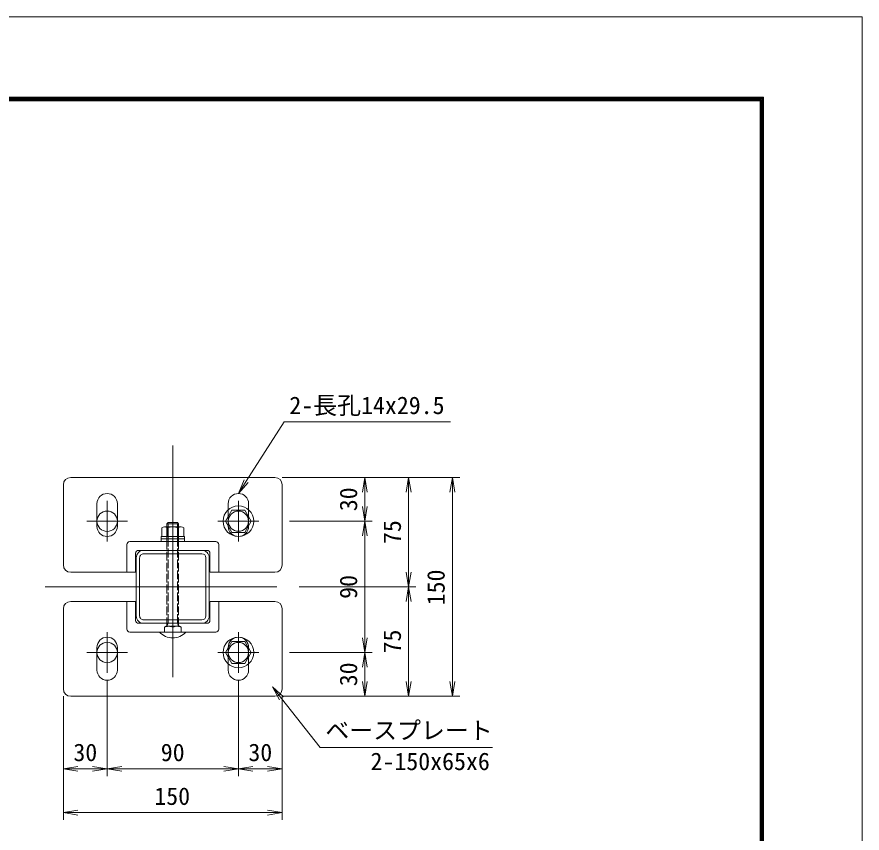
# Model space of a CAD drawing. Units: millimetres, scale not verified, with parts at other scales. Extents: x -4200 to 4200, y -2970 to 2970.
# Drawn here: x 1882 to 4200, y 732 to 2970 of the extents above; entities that cross this region are included whole.
import ezdxf
from ezdxf.enums import TextEntityAlignment as Align

# ---------------------------------------------------------------- set-up
doc = ezdxf.new("R2010")
doc.units = ezdxf.units.MM
doc.header["$LTSCALE"] = 20
doc.linetypes.add('DASHED', pattern=[7.5, 6, -1.5])
doc.linetypes.add('USER1', pattern=[50.8, 31.75, -6.35, 6.35, -6.35])
for name, color, linetype, lineweight in [('0-0_D-STR-TXT', 7, 'Continuous', 9), ('0-1_D-STR3', 3, 'Continuous', 13), ('0-2_D-BMK', 2, 'USER1', 13), ('0-3_D-STR1', 1, 'Continuous', 18), ('0-4_D-STR-DIM', 7, 'Continuous', 9), ('0-5_0', 7, 'Continuous', 9), ('0-C_D-TTL', 7, 'Continuous', 9)]:
    doc.layers.add(name, color=color, linetype=linetype, lineweight=lineweight)
doc.styles.add('ＭＳ ゴシック', font='')
doc.styles.get('ＭＳ ゴシック').set_extended_font_data('MS Gothic')

# ---------------------------------------------------------------- blocks, each defined once
blk = doc.blocks.new('M10-平')
at = {"layer": '0-5_0', "color": 3, "lineweight": 18}
blk.add_lwpolyline([(152.6, -88.1), (152.6, 88.1), (0, 176.2), (-152.6, 88.1), (-152.6, -88.1), (0, -176.2)], close=True, dxfattribs=at)
for radius in [210, 138.5]:
    blk.add_circle((0, 0), radius, dxfattribs=at)
blk = doc.blocks.new('_Open')
at = {"layer": '0-5_0'}
blk.add_line((-20, 3.33), (0, 0), dxfattribs=at)
blk.add_lwpolyline([(-20, -3.33), (0, 0), (-20, 0)], dxfattribs=at)
blk = doc.blocks.new('ベースプレート部品\u3000平面図')
at = {"layer": '0-1_D-STR3'}
for p, q in [((-13176.5, 106918.2), (-15976.5, 106918.2)), ((-16076.5, 106818.2), (-16076.5, 105718.2)), ((-13076.5, 105718.2), (-13076.5, 106818.2)), ((-15616.5, 106248.2), (-15616.5, 106558.2)), ((-15336.5, 106248.2), (-15336.5, 106558.2)), ((-13816.5, 106248.2), (-13816.5, 106558.2)), ((-13536.5, 106248.2), (-13536.5, 106558.2)), ((-15206.5, 105618.2), (-15206.5, 105998.2)), ((-13986.5, 106038.2), (-15166.5, 106038.2)), ((-13946.5, 105998.2), (-13946.5, 105618.2)), ((-15086.5, 105618.2), (-15086.5, 105878.2)), ((-14106.5, 105918.2), (-15046.5, 105918.2)), ((-14066.5, 105618.2), (-14066.5, 105878.2)), ((-15976.5, 105618.2), (-15084.8, 105618.2)), ((-14064.8, 105618.2), (-13176.5, 105618.2))]:
    blk.add_line(p, q, dxfattribs=at)
for centre, radius, start, end in [((-15976.5, 106818.2), 100, 90, 180), ((-13176.5, 106818.2), 100, 0, 90), ((-15476.5, 106558.2), 140, 0, 180), ((-13676.5, 106558.2), 140, 0, 180), ((-15476.5, 106248.2), 140, 180, 0), ((-13676.5, 106248.2), 140, 180, 0), ((-15166.5, 105998.2), 40, 90, 180), ((-13986.5, 105998.2), 40, 0, 90), ((-15046.5, 105878.2), 40, 90, 180), ((-14106.5, 105878.2), 40, 0, 90), ((-15976.5, 105718.2), 100, 180, 270), ((-13176.5, 105718.2), 100, 270, 0)]:
    blk.add_arc(centre, radius, start, end, dxfattribs=at)
blk = doc.blocks.new('JIS 丸頭角根ボルト(1W.1SW.1N)')
at = {"layer": '0-1_D-STR3'}
for p, q in [((91676.64, 43342.43), (91676.64, 43702.43)), ((92916.64, 43602.43), (93160.64, 43602.43)), ((92916.64, 43586.43), (93160.64, 43586.43)), ((92956.64, 43682.43), (92956.64, 43362.43)), ((92988.64, 43682.43), (92956.64, 43682.43)), ((92988.64, 43672.43), (92988.64, 43372.43)), ((92988.64, 43672.43), (93104.64, 43672.43)), ((92988.64, 43597.43), (93104.64, 43597.43)), ((93118.64, 43637.99), (93118.64, 43407.09)), ((93160.64, 43442.54), (93160.64, 43602.54)), ((93160.64, 43602.54), (93176.64, 43586.54)), ((93176.64, 43458.54), (93176.64, 43586.54)), ((92916.64, 43458.52), (93160.64, 43458.52)), ((92916.64, 43442.43), (93160.64, 43442.43)), ((92988.64, 43447.43), (93104.64, 43447.43)), ((92988.64, 43372.43), (93104.64, 43372.43)), ((93160.64, 43442.54), (93176.64, 43458.54))]:
    blk.add_line(p, q, dxfattribs=at)
at = {"layer": '0-1_D-STR3', "linetype": 'DASHED'}
for p, q in [((91676.64, 43635.43), (91744.64, 43635.43)), ((91744.64, 43635.43), (91756.64, 43614.65)), ((91756.64, 43430.22), (91756.64, 43614.65)), ((91756.64, 43602.43), (92916.64, 43602.43)), ((91756.64, 43602.43), (91800.64, 43586.43)), ((91800.64, 43442.43), (91800.64, 43602.43)), ((91800.64, 43586.43), (92916.64, 43586.43)), ((91676.64, 43409.43), (91744.64, 43409.43)), ((91744.64, 43409.43), (91756.64, 43430.22)), ((91756.64, 43442.43), (91800.64, 43458.43)), ((91756.64, 43442.43), (92916.64, 43442.43)), ((91800.64, 43458.43), (92916.64, 43458.52))]:
    blk.add_line(p, q, dxfattribs=at)
at = {"layer": '0-1_D-STR3'}
blk.add_lwpolyline([(92956.64, 43682.43), (92956.64, 43362.43), (92916.64, 43362.43), (92916.64, 43682.43)], close=True, dxfattribs=at)
blk.add_lwpolyline([(92988.64, 43682.43), (92988.64, 43362.43), (92956.64, 43362.43)], dxfattribs=at)
for centre, radius, start, end in [((91839.14, 43522.43), 242.5, 132.07502, 227.92498), ((92910.74, 43522.43), 207.89, 338.85295, 21.14705), ((93061.75, 43634.93), 56.97, 318.83491, 41.16509), ((93061.7, 43409.93), 57.01, 318.86505, 41.13495)]:
    blk.add_arc(centre, radius, start, end, dxfattribs=at)
at = {"layer": '0-1_D-STR3', "linetype": 'DASHED'}
for centre, radius, start, end in [((91616.61, 43578.93), 139.94, 336.18668, 23.81332), ((91617.66, 43465.93), 138.98, 336.0128, 23.9872)]:
    blk.add_arc(centre, radius, start, end, dxfattribs=at)
blk = doc.blocks.new('MLeader6')
at = {"layer": '0-0_D-STR-TXT'}
blk.add_line((2602.55, 1097.37), (2583.16, 1132.99), dxfattribs=at)
for points in [[(2613.05, 1105.59), (2583.16, 1132.99), (2607.8, 1101.48)], [(2607.8, 1101.48), (2713.42, 966.48), (3179.24, 966.48), (3186.44, 966.48)]]:
    blk.add_lwpolyline(points, dxfattribs=at)
blk = doc.blocks.new('MLeader8')
at = {"layer": '0-0_D-STR-TXT'}
blk.add_line((2516.58, 1693.53), (2489.46, 1663.37), dxfattribs=at)
for points in [[(2510.96, 1697.11), (2614.76, 1860.06), (3064.01, 1860.06), (3071.21, 1860.06)], [(2505.33, 1700.69), (2489.46, 1663.37), (2510.96, 1697.11)]]:
    blk.add_lwpolyline(points, dxfattribs=at)

msp = doc.modelspace()

# ---------------------------------------------------------------- linework, layer by layer
at = {"layer": '0-1_D-STR3'}
for centre in [(2129.47, 1587.33), (2129.47, 1227.42)]:
    msp.add_circle(centre, 28, dxfattribs=at)
at = {"layer": '0-2_D-BMK'}
for p, q in [((2309.47, 1795.19), (2309.47, 1086.45)), ((2129.47, 1643.33), (2129.47, 1531.33)), ((2489.47, 1643.33), (2489.47, 1531.33)), ((2073.47, 1587.33), (2185.47, 1587.33)), ((2433.47, 1587.33), (2545.47, 1587.33)), ((1959.59, 1407.37), (2635.93, 1407.37)), ((2129.47, 1171.42), (2129.47, 1283.42)), ((2489.47, 1171.42), (2489.47, 1283.42)), ((2073.47, 1227.42), (2185.47, 1227.42)), ((2433.47, 1227.42), (2545.47, 1227.42))]:
    msp.add_line(p, q, dxfattribs=at)
at = {"layer": '0-3_D-STR1'}
for p, q in [((2389.06, 1507.37), (2229.86, 1507.37)), ((2268.66, 1507.37), (2350.26, 1507.37)), ((2209.46, 1327.77), (2209.46, 1486.97)), ((2218.66, 1327.77), (2218.66, 1486.97)), ((2389.06, 1498.17), (2229.86, 1498.17)), ((2400.26, 1327.77), (2400.26, 1486.97)), ((2409.46, 1327.77), (2409.46, 1486.97)), ((2389.06, 1316.57), (2229.86, 1316.57)), ((2389.07, 1307.37), (2229.86, 1307.37))]:
    msp.add_line(p, q, dxfattribs=at)
for centre, radius, start, end in [((2229.86, 1486.97), 20.4, 89.99974, 179.99999), ((2389.06, 1486.97), 20.4, 0.00014, 89.99968), ((2229.86, 1486.97), 11.2, 89.99974, 179.99999), ((2389.06, 1486.97), 11.2, 0.00014, 89.99968), ((2229.86, 1327.77), 20.4, 180.00001, 270.00033), ((2229.86, 1327.77), 11.2, 180.00001, 270.00033), ((2389.07, 1327.77), 20.4, 270.00027, 0.00001), ((2389.07, 1327.77), 11.2, 270.00027, 0.00001)]:
    msp.add_arc(centre, radius, start, end, dxfattribs=at)
at = {"layer": '0-4_D-STR-DIM'}
for p, q in [((2609.46, 1707.33), (3096.36, 1707.33)), ((2609.46, 1707.33), (2976.36, 1707.33)), ((2610.85, 1707.33), (2856.36, 1707.33)), ((2836.36, 1627.37), (2836.36, 1667.33)), ((2956.36, 1447.37), (2956.36, 1667.33)), ((3076.36, 1667.33), (3076.36, 1147.42)), ((2629.48, 1587.37), (2856.36, 1587.37)), ((2629.48, 1587.37), (2856.36, 1587.37)), ((2836.36, 1547.37), (2836.36, 1267.37)), ((2655.93, 1407.37), (2976.36, 1407.37)), ((2655.93, 1407.37), (2976.36, 1407.37)), ((2956.36, 1147.42), (2956.36, 1367.37)), ((2629.48, 1227.42), (2856.36, 1227.42)), ((2629.48, 1227.37), (2856.36, 1227.37)), ((2836.36, 1187.42), (2836.36, 1147.42)), ((2129.45, 1151.42), (2129.45, 888.36)), ((2129.45, 1151.42), (2129.45, 888.36)), ((2489.45, 1151.42), (2489.45, 888.36)), ((2489.45, 1151.42), (2489.45, 888.36)), ((2009.47, 1107.37), (2009.47, 888.36)), ((2009.47, 1107.37), (2009.47, 768.36)), ((2609.46, 1107.42), (2856.36, 1107.42)), ((2609.46, 1107.42), (3096.36, 1107.42)), ((2609.46, 1107.42), (2976.36, 1107.42)), ((2609.47, 1107.37), (2609.47, 768.36)), ((2609.47, 1107.37), (2609.47, 888.36)), ((2089.45, 908.36), (2049.47, 908.36)), ((2449.45, 908.36), (2169.45, 908.36)), ((2529.45, 908.36), (2569.47, 908.36)), ((2569.47, 788.36), (2049.47, 788.36))]:
    msp.add_line(p, q, dxfattribs=at)
at = {"layer": '0-C_D-TTL', "color": 2, "lineweight": 18}
msp.add_lwpolyline([(-4200, 2970), (4200, 2970), (4200, -2970), (-4200, -2970)], close=True, dxfattribs=at)
at = {"layer": '0-C_D-TTL'}
for points in [[(-3930, 2750), (3930, 2750), (3930, -2750), (-3930, -2750)], [(-3927.5, 2747.5), (3927.5, 2747.5), (3927.5, -2747.5), (-3927.5, -2747.5)], [(-3925, 2745), (3925, 2745), (3925, -2745), (-3925, -2745)], [(-3922.5, 2742.5), (3922.5, 2742.5), (3922.5, -2742.5), (-3922.5, -2742.5)], [(-3920, 2740), (3920, 2740), (3920, -2740), (-3920, -2740)]]:
    msp.add_lwpolyline(points, close=True, dxfattribs=at)

# ---------------------------------------------------------------- block references
at = {"layer": '0-0_D-STR-TXT'}
for name in ['MLeader8', 'MLeader6']:
    msp.add_blockref(name, (0, 0), dxfattribs=at)
at = {"layer": '0-1_D-STR3', "xscale": 0.2, "yscale": 0.2}
msp.add_blockref('ベースプレート部品\u3000平面図', (5224.77, -19676.26), dxfattribs=at)
at = {"layer": '0-1_D-STR3', "yscale": 0.2}
for name, p, xscale, rotation in [('M10-平', (2489.47, 1587.33), 0.2, 30), ('ベースプレート部品\u3000平面図', (5224.77, 22491.01), -0.2, 180), ('M10-平', (2489.47, 1227.42), -0.2, 150)]:
    msp.add_blockref(name, p, dxfattribs=dict(at, xscale=xscale, rotation=rotation))
at = {"layer": '0-4_D-STR-DIM'}
for name, p, xscale, yscale, rotation in [('_Open', (2836.36, 1707.33), 2, 2, 90), ('_Open', (2956.36, 1707.33), 2, 2, 90), ('_Open', (3076.36, 1707.33), 2, 2, 90), ('_Open', (2836.36, 1587.37), 2, 2, 270), ('JIS 丸頭角根ボルト(1W.1SW.1N)', (11014.13, -17052.28), 0.2000036, 0.2000036, 90), ('_Open', (2836.36, 1587.37), 2, 2, 90), ('_Open', (2956.36, 1407.37), 2, 2, 270), ('_Open', (2956.36, 1407.37), 2, 2, 90), ('_Open', (2836.36, 1227.37), 2, 2, 270), ('_Open', (2836.36, 1227.42), 2, 2, 90), ('_Open', (2836.36, 1107.42), 2, 2, 270), ('_Open', (2956.36, 1107.42), 2, 2, 270), ('_Open', (3076.36, 1107.42), 2, 2, 270), ('_Open', (2009.47, 908.36), 2, 2, 180), ('_Open', (2129.45, 908.36), 2, 2, 180), ('_Open', (2489.45, 908.36), 2, 2, 180), ('_Open', (2009.47, 788.36), 2, 2, 180)]:
    msp.add_blockref(name, p, dxfattribs=dict(at, xscale=xscale, yscale=yscale, rotation=rotation))
at = {"layer": '0-4_D-STR-DIM', "xscale": 2, "yscale": 2}
for p in [(2129.45, 908.36), (2489.45, 908.36), (2609.47, 908.36), (2609.47, 788.36)]:
    msp.add_blockref('_Open', p, dxfattribs=at)

# ---------------------------------------------------------------- texts
at = {"layer": '0-0_D-STR-TXT', "style": 'ＭＳ ゴシック'}
for s, p in [('2-長孔14x29.5', (2629.24, 1866.6)), ('ベースプレート', (2727.79, 975.38)), ('2-150x65x6 ', (2851.87, 890.49))]:
    msp.add_text(s, height=48.09, dxfattribs=at).set_placement(p, align=Align.BOTTOM_LEFT)
at = {"layer": '0-4_D-STR-DIM', "style": 'ＭＳ ゴシック'}
for s, p in [('30', (2829.61, 1614.72)), ('75', (2949.61, 1524.75)), ('150', (3069.61, 1356.72)), ('90', (2829.61, 1374.5)), ('75', (2949.61, 1224.8)), ('30', (2829.61, 1134.8))]:
    msp.add_text(s, height=48.09, rotation=90, dxfattribs=at).set_placement(p, align=Align.BOTTOM_LEFT)
for s, p in [('30', (2036.83, 915.11)), ('90', (2276.57, 915.11)), ('30', (2516.83, 915.11)), ('150', (2258.82, 795.11))]:
    msp.add_text(s, height=48.09, dxfattribs=at).set_placement(p, align=Align.BOTTOM_LEFT)

doc.saveas('drawing.dxf')
